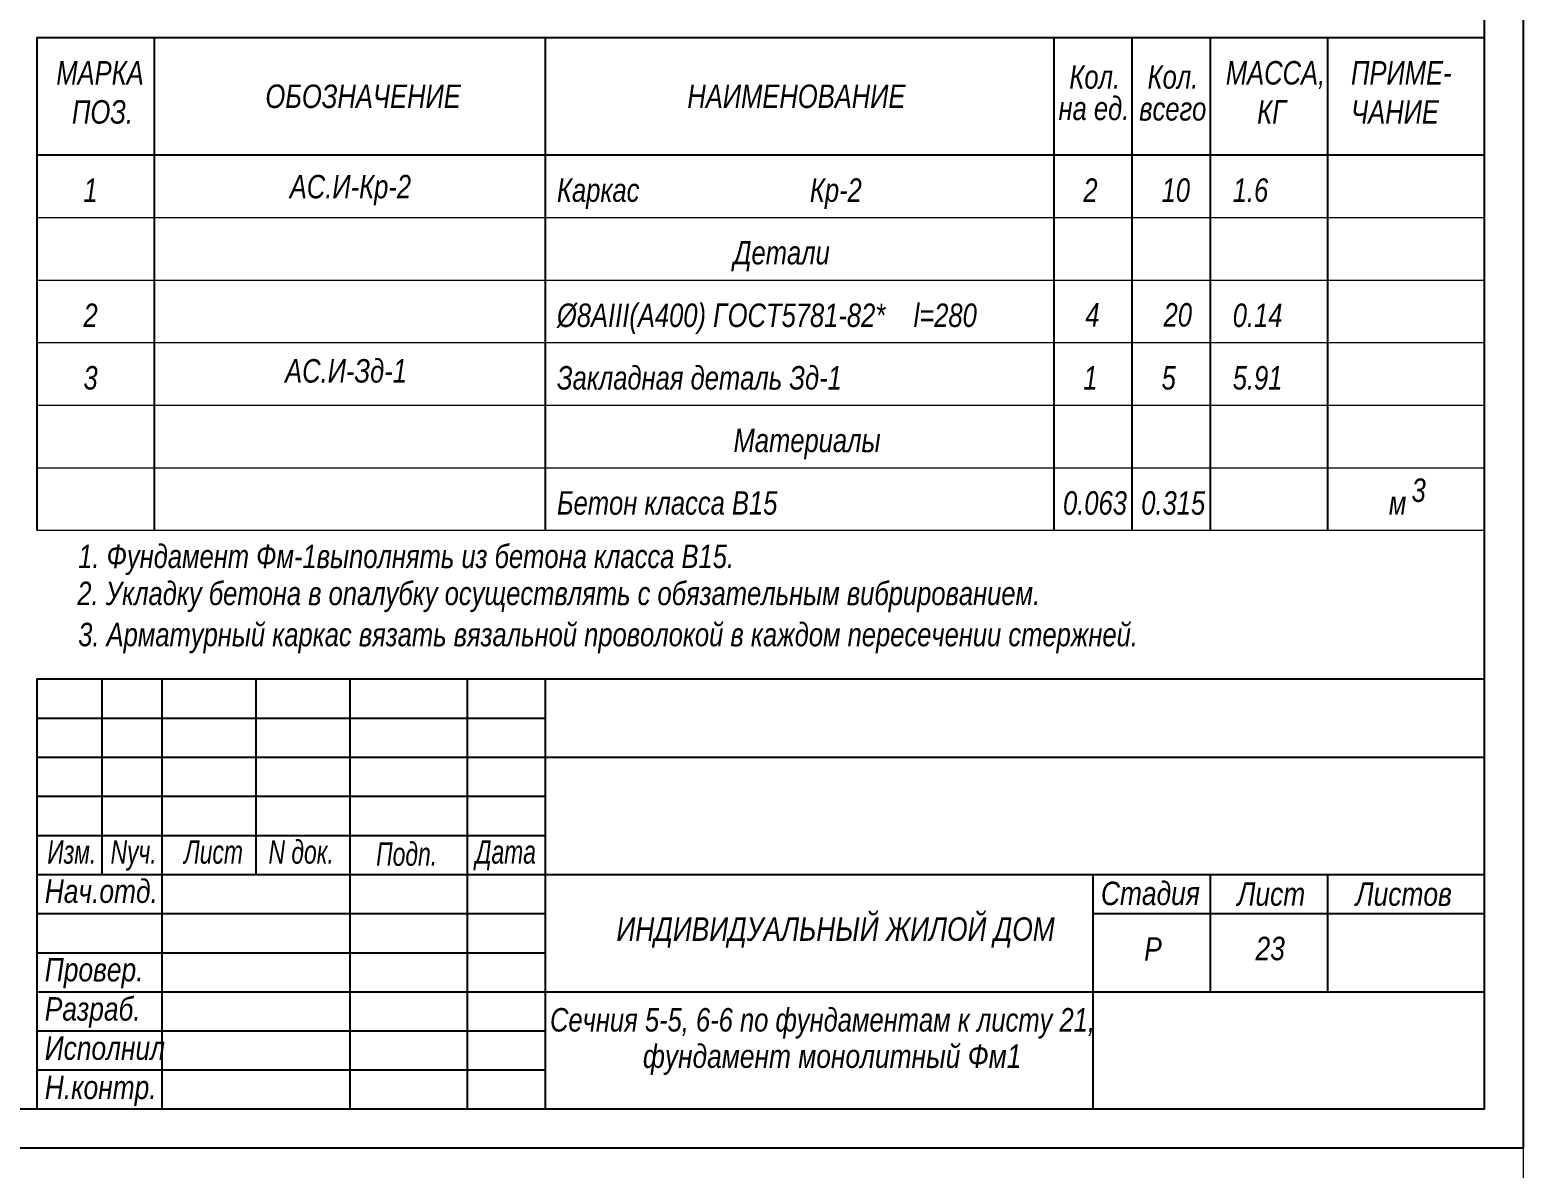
# Model space of a CAD drawing. Header units: millimetres. Extents: x 1582001 to 3303937, y 226471 to 491235.
# Drawn here: x 1898912 to 1918000, y 320700 to 335254 of the extents above; entities that cross this region are included whole.
import ezdxf

# ---------------------------------------------------------------- set-up
doc = ezdxf.new("R2010")
doc.units = ezdxf.units.MM
doc.layers.add('Spezifikazia', color=250, linetype='Continuous')
doc.layers.add('Формуляр', color=138, linetype='Continuous')
doc.layers.add('Размеры', color=7, linetype='Continuous', lineweight=18)
doc.styles.add('STYLE1', font='ARIALNI.TTF', dxfattribs={"height": 300})

msp = doc.modelspace()

# ---------------------------------------------------------------- linework, layer by layer
at = {"layer": 'Spezifikazia', "ltscale": 500}
for p, q in [((1899000.3, 335155.2), (1917500.3, 335155.2)), ((1899000.3, 335155.2), (1899000.3, 328855.2)), ((1900500.3, 335155.2), (1900500.3, 328855.2)), ((1905500.3, 335155.2), (1905500.3, 328855.2)), ((1913000.3, 335155.2), (1913000.3, 328855.2)), ((1914000.3, 335155.2), (1914000.3, 328855.2)), ((1915500.3, 335155.2), (1915500.3, 328855.2)), ((1899000.3, 333655.2), (1917500.3, 333655.2))]:
    msp.add_line(p, q, dxfattribs=at)
at = {"layer": 'Spezifikazia'}
for p, q in [((1912000.3, 335155.2), (1912000.3, 328855.2)), ((1913000.3, 335155.2), (1913000.3, 328855.2))]:
    msp.add_line(p, q, dxfattribs=at)
at = {"layer": 'Spezifikazia', "lineweight": 18, "ltscale": 500}
for p, q in [((1899000.3, 333655.2), (1917500.3, 333655.2)), ((1899051.8, 333655.2), (1917500.3, 333655.2)), ((1899000.3, 332855.2), (1917500.3, 332855.2)), ((1899000.3, 332055.2), (1917500.3, 332055.2)), ((1899000.3, 331255.2), (1917500.3, 331255.2)), ((1899000.3, 330455.2), (1917500.3, 330455.2)), ((1899000.3, 329655.2), (1917500.3, 329655.2)), ((1899000.3, 328855.2), (1917500.3, 328855.2))]:
    msp.add_line(p, q, dxfattribs=at)
msp.add_lwpolyline([(1876000.3, 320955), (1918000.3, 320955), (1918000.3, 291255.1), (1876000.3, 291255.1)], close=True, dxfattribs=at)
at = {"layer": 'Формуляр', "color": 0}
for p, q in [((1899000.3, 326955), (1899000.3, 321455)), ((1899000.3, 326955), (1917500.3, 326955)), ((1899832.1, 326955), (1899832.1, 324455)), ((1900600.3, 326955), (1900600.3, 321455)), ((1901800.3, 326955), (1901800.3, 324455)), ((1903000.3, 326955), (1903000.3, 321455)), ((1904500.3, 326955), (1904500.3, 321455)), ((1905500.3, 326955), (1905500.3, 321455)), ((1899000.3, 326455), (1905500.3, 326455)), ((1899000.3, 325955), (1917500.3, 325955)), ((1899000.3, 325455), (1905500.3, 325455)), ((1899000.3, 324955), (1905500.3, 324955)), ((1899000.3, 324455), (1917500.3, 324455)), ((1912500.3, 324455), (1912500.3, 321455)), ((1914000.3, 324455), (1914000.3, 322955)), ((1915500.3, 324455), (1915500.3, 322955)), ((1899000.3, 323955), (1905500.3, 323955)), ((1912500.3, 323955), (1917500.3, 323955)), ((1899000.3, 323455), (1905500.3, 323455)), ((1899000.3, 322955), (1905500.3, 322955)), ((1905500.3, 322955), (1917500.3, 322955)), ((1899000.3, 322455), (1905500.3, 322455)), ((1899000.3, 321955), (1905500.3, 321955))]:
    msp.add_line(p, q, dxfattribs=at)
for points in [[(1876000.3, 350654.9), (1918000.3, 350654.9), (1918000.3, 320955), (1876000.3, 320955)], [(1878000.3, 321455), (1878000.3, 350144.9), (1917500.3, 350144.9), (1917500.3, 321455)]]:
    msp.add_lwpolyline(points, close=True, dxfattribs=at)

# ---------------------------------------------------------------- texts
at = {"layer": 'Spezifikazia', "style": 'STYLE1', "width": 0.95}
for s, p in [('МАРКА', (1899250.1, 334555.2)), ('МАССА,', (1914200.3, 334555.2)), ('ПРИМЕ-', (1915800.3, 334555.2)), ('Кол.', (1912199.4, 334502.4)), ('Кол.', (1913199.4, 334502.4)), ('ОБОЗНАЧЕНИЕ', (1901922.5, 334255.2)), ('НАИМЕНОВАНИЕ', (1907316.4, 334255.2)), ('ПОЗ.', (1899450.1, 334055.2)), ('на ед.', (1912061.3, 334100.3)), ('всего', (1913092.7, 334094.7)), ('КГ', (1914600.3, 334055.2)), ('ЧАНИЕ', (1915800.3, 334055.2)), ('1', (1899596.9, 333055.2)), ('АС.И-Кр-2', (1902234.2, 333099.8)), ('Каркас                        Кр-2', (1905649.6, 333055.2)), ('2', (1912378.8, 333055.2)), ('10', (1913378.8, 333055.2)), ('1.6', (1914288.3, 333055.2)), ('Детали', (1907907, 332255.2)), ('2', (1899596.9, 331455.2)), ('%%C8AIII(А400) ГОСТ5781-82*    l=280', (1905649.6, 331455.2)), ('4', (1912404.3, 331460.5)), ('20', (1913404.3, 331460.5)), ('0.14', (1914288.3, 331455.2)), ('АС.И-Зд-1', (1902174.7, 330744.3)), ('3', (1899596.9, 330655.2)), ('Закладная деталь Зд-1', (1905649.6, 330655.2)), ('1', (1912378.8, 330655.2)), ('5', (1913378.8, 330655.2)), ('5.91', (1914288.3, 330655.2)), ('Материалы', (1907907, 329855.2)), ('3', (1916574.3, 329217.9)), ('Бетон класса В15', (1905649.6, 329055.2)), ('0.063', (1912118.7, 329055.2)), ('0.315', (1913118.7, 329055.2)), ('м', (1916284, 329055.2))]:
    msp.add_text(s, height=300, dxfattribs=at).set_placement(p)
at = {"layer": 'Размеры', "style": 'STYLE1', "width": 0.95}
for s, p in [('1. Фундамент Фм-1выполнять из бетона класса В15.', (1899529.5, 328372.8)), ('2. Укладку бетона в опалубку осуществлять с обязательным вибрированием.', (1899518.6, 327898.9)), ('3. Арматурный каркас вязать вязальной проволокой в каждом пересечении стержней.', (1899529.5, 327372.8))]:
    msp.add_text(s, height=300, dxfattribs=at).set_placement(p)
at = {"layer": 'Формуляр', "color": 0, "style": 'STYLE1'}
for s, width, p in [('Изм.', 0.85, (1899134.4, 324593)), ('Nуч.', 0.85, (1899943.9, 324593)), ('Лист', 0.85, (1900883.4, 324593)), ('N док.', 0.85, (1901962.7, 324593)), ('Дата', 0.85, (1904606.9, 324593)), ('Подп.', 0.85, (1903338.8, 324566.1)), ('Нач.отд.', 0.98, (1899102.5, 324091.4)), ('Стадия', 0.98, (1912603.8, 324063.1)), ('Лист', 0.98, (1914347.5, 324054.2)), ('Листов', 0.98, (1915858.5, 324054.2)), ('ИНДИВИДУАЛЬНЫЙ ЖИЛОЙ ДОМ', 0.98, (1906410.1, 323606.2)), ('Р', 0.98, (1913156.3, 323352.2)), ('23', 0.98, (1914579.5, 323358.4)), ('Провер.', 0.98, (1899102.5, 323088.1)), ('Разраб.', 0.98, (1899102.5, 322586.4)), ('Сечния 5-5, 6-6 по фундаментам к листу 21,', 0.95, (1905561.3, 322446.5)), ('Исполнил', 0.98, (1899102.5, 322084.8)), ('фундамент монолитный Фм1', 0.98, (1906748.2, 321981.9)), ('Н.контр.', 0.98, (1899102.5, 321583.1))]:
    msp.add_text(s, height=300, dxfattribs=dict(at, width=width)).set_placement(p)

doc.saveas('drawing.dxf')
